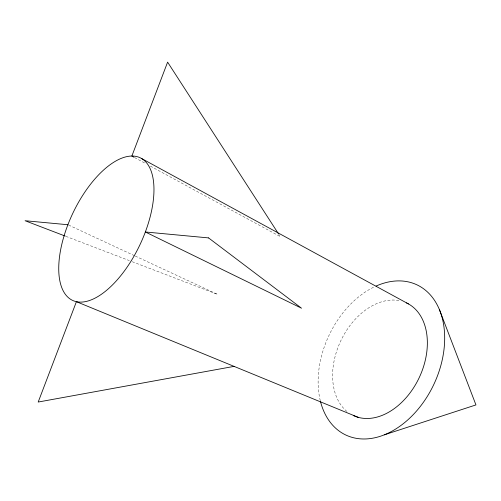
<?xml version="1.0" encoding="UTF-8"?>
<svg xmlns="http://www.w3.org/2000/svg" width="501" height="501" viewBox="0 0 501 501"><rect width="100%" height="100%" fill="white"/><g stroke="black" fill="none" stroke-linecap="round" stroke-linejoin="round"><path stroke-width="0.38" stroke-dasharray="2.5 1.88" d="M65.882 236.34L129.314 260.608M132.233 261.722L217.54 294.363L135.283 256.08M68.624 225.062L134.575 255.754M134.6 157.564L145.591 163.533M150.406 166.138L280.297 236.622L279.026 234.656M320.289 400.719A83.091 57.866 -64.6 0 1 374.654 286.716M346.917 411.459A62.262 43.324 -64.6 0 1 340.974 340.404A62.262 43.324 -64.6 0 1 399.992 300.757"/><path stroke-width="0.75" d="M384.286 434.837L475.95 404.921L439.502 309.818M234.067 366.381L38.201 402.04L76.415 301.677L358.278 417.358M67.917 224.736L25.05 220.722L65.155 236.059M133.911 157.189L131.851 156.074L167.61 62.143L278.606 233.998M141.37 158.397A78.914 37.074 -64.6 0 1 116.877 280.266A78.914 37.074 -64.6 0 1 60.871 248.596A78.914 37.074 -64.6 0 1 141.37 158.397L408.484 303.944M376.094 286.052A83.091 57.866 -64.6 0 1 443.999 327.234A83.091 57.866 -64.6 0 1 394.619 429.683A83.091 57.866 -64.6 0 1 320.471 401.458M406.474 302.917A62.262 43.324 -64.6 0 1 419.212 377.648A62.262 43.324 -64.6 0 1 353.286 415.511M208.554 237.906L145.384 231.988L301.521 308.215L208.554 237.906"/></g></svg>
